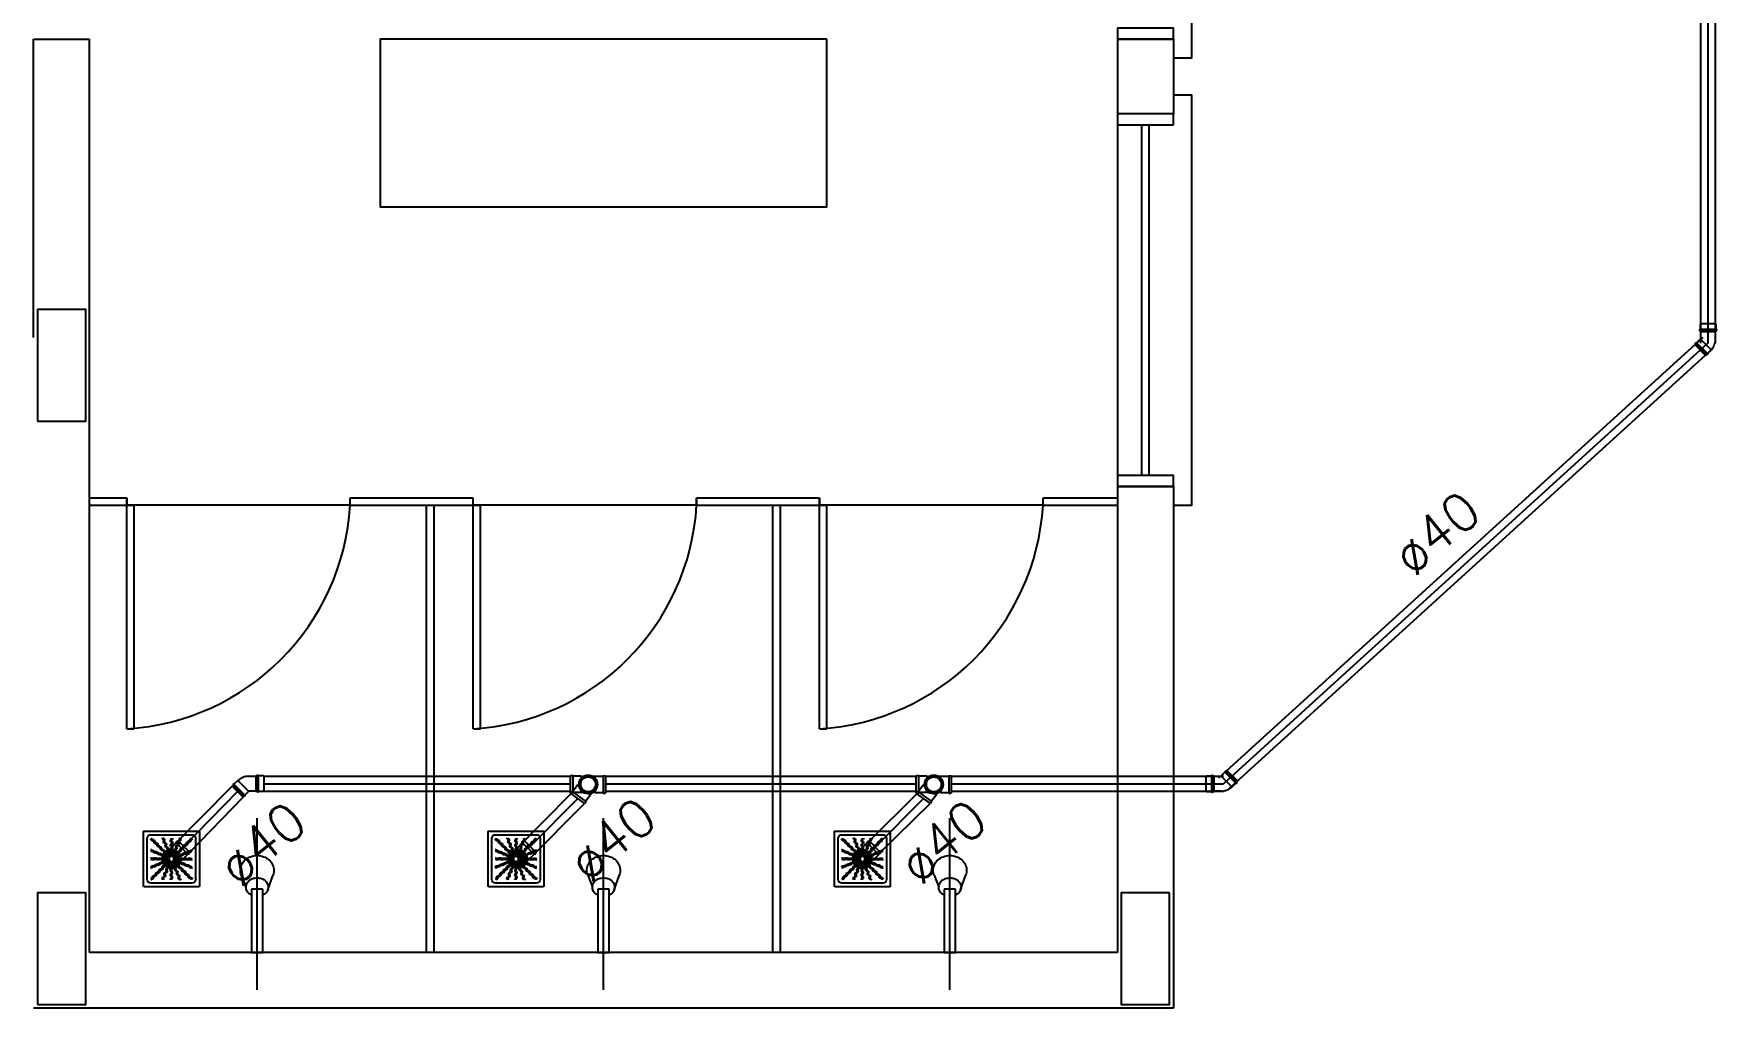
# Model space of a CAD drawing. Extents: x 411.9 to 506.5, y 66.1 to 116.3.
# Drawn here: x 435.82 to 440.338, y 105.905 to 108.52 of the extents above; entities that cross this region are included whole.
import ezdxf

# ---------------------------------------------------------------- set-up
doc = ezdxf.new("R2010")
doc.units = 0
doc.header["$LTSCALE"] = 0.005
for name, color, linetype in [('01', 1, 'CONTINUOUS'), ('2', 2, 'CONTINUOUS'), ('A-COTAS', 1, 'CONTINUOUS'), ('A-TEXTO', 3, 'CONTINUOUS'), ('AR-HAT-SERVIÇO', 253, 'CONTINUOUS'), ('EIXOS', 1, 'CONTINUOUS'), ('ESGOTO', 3, 'CONTINUOUS'), ('Estr-Met-PILARES', 3, 'CONTINUOUS'), ('SANIT', 3, 'CONTINUOUS'), ('TUB-ESGOTO', 7, 'CONTINUOUS')]:
    doc.layers.add(name, color=color, linetype=linetype)
doc.styles.get("Standard").update_dxf_attribs({"font": 'simplex.shx'})

# ---------------------------------------------------------------- blocks, each defined once
blk = doc.blocks.new('A$C29B145EC')
at = {"layer": '01', "color": 251, "ltscale": 10}
for p, q in [((0, 0.688), (0, 0.012)), ((0.688, 0.7), (0.012, 0.7)), ((0.607, 0.653), (0.093, 0.653)), ((0.7, 0.012), (0.7, 0.688)), ((0.047, 0.607), (0.047, 0.093)), ((0.653, 0.093), (0.653, 0.607)), ((0.3, 0.361), (0.299, 0.346)), ((0.3, 0.341), (0.305, 0.327)), ((0.308, 0.379), (0.302, 0.366)), ((0.307, 0.323), (0.317, 0.312)), ((0.323, 0.393), (0.312, 0.383)), ((0.321, 0.308), (0.334, 0.302)), ((0.341, 0.4), (0.327, 0.395)), ((0.339, 0.3), (0.354, 0.299)), ((0.361, 0.4), (0.346, 0.401)), ((0.359, 0.3), (0.373, 0.305)), ((0.379, 0.392), (0.366, 0.398)), ((0.377, 0.307), (0.388, 0.317)), ((0.393, 0.377), (0.383, 0.388)), ((0.392, 0.321), (0.398, 0.334)), ((0.4, 0.359), (0.395, 0.373)), ((0.4, 0.339), (0.401, 0.354)), ((0.012, 0), (0.688, 0)), ((0.093, 0.047), (0.607, 0.047))]:
    blk.add_line(p, q, dxfattribs=at)
blk.add_circle((0.35, 0.35), 0.0321, dxfattribs=at)
for centre, radius, start, end in [((0.012, 0.688), 0.0117, 90, 180), ((0.093, 0.607), 0.0467, 90, 180), ((0.607, 0.607), 0.0467, 0, 90), ((0.688, 0.688), 0.0117, 0, 90), ((0.1, 0.6), 0.0117, 178.1581, 180), ((0.084, 0.576), 0.0245, 45, 79.4403), ((0.078, 0.448), 0.0245, 30.6878, 63.4223), ((0.072, 0.435), 0.0245, 30.6878, 47.2021), ((0.114, 0.46), 0.0245, 210.6878, 247.5), ((0.102, 0.635), 0.0245, 259.2868, 261.8122), ((0.095, 0.586), 0.0245, 45, 81.8122), ((0.12, 0.474), 0.0245, 210.6878, 247.5), ((0.084, 0.576), 0.0245, 8.1878, 45), ((0.114, 0.46), 0.0245, 247.5, 284.3122), ((0.133, 0.583), 0.0245, 188.1878, 225), ((0.12, 0.474), 0.0245, 247.5, 284.3122), ((0.095, 0.586), 0.0245, 8.1878, 45), ((0.133, 0.583), 0.0245, 225, 261.8122), ((0.143, 0.594), 0.0245, 188.1878, 225), ((0.126, 0.413), 0.0245, 67.5, 104.3122), ((0.143, 0.594), 0.0245, 225, 261.8122), ((0.132, 0.426), 0.0245, 67.5, 104.3122), ((0.126, 0.535), 0.0245, 45, 81.8122), ((0.126, 0.413), 0.0245, 30.6878, 67.5), ((0.136, 0.545), 0.0245, 45, 81.8122), ((0.132, 0.426), 0.0245, 30.6878, 67.5), ((0.126, 0.535), 0.0245, 8.1878, 45), ((0.168, 0.438), 0.0245, 210.6878, 247.5), ((0.174, 0.542), 0.0245, 188.1878, 225), ((0.136, 0.545), 0.0245, 8.1878, 45), ((0.174, 0.451), 0.0245, 210.6878, 247.5), ((0.174, 0.542), 0.0245, 225, 261.8122), ((0.185, 0.552), 0.0245, 188.1878, 225), ((0.174, 0.451), 0.0245, 247.5, 284.3122), ((0.185, 0.552), 0.0245, 225, 261.8122), ((0.167, 0.493), 0.0245, 45, 81.8122), ((0.186, 0.404), 0.0245, 67.5, 104.3122), ((0.178, 0.504), 0.0245, 45, 81.8122), ((0.167, 0.493), 0.0245, 8.1878, 45), ((0.216, 0.501), 0.0245, 188.1878, 225), ((0.178, 0.504), 0.0245, 8.1878, 45), ((0.186, 0.404), 0.0245, 30.6878, 67.5), ((0.216, 0.501), 0.0245, 225, 261.8122), ((0.226, 0.511), 0.0245, 188.1878, 225), ((0.226, 0.511), 0.0245, 225, 261.8122), ((0.209, 0.452), 0.0245, 45, 81.8122), ((0.219, 0.463), 0.0245, 45, 81.8122), ((0.209, 0.452), 0.0245, 8.1878, 45), ((0.257, 0.459), 0.0245, 188.1878, 225), ((0.261, 0.595), 0.0245, 165.6878, 202.5), ((0.219, 0.463), 0.0245, 8.1878, 45), ((0.213, 0.607), 0.0245, 345.6878, 11.3885), ((0.261, 0.595), 0.0245, 202.5, 239.3122), ((0.257, 0.459), 0.0245, 225, 261.8122), ((0.267, 0.47), 0.0245, 188.1878, 225), ((0.236, 0.553), 0.0245, 22.5, 59.3122), ((0.275, 0.6), 0.0245, 165.6878, 202.5), ((0.267, 0.47), 0.0245, 225, 261.8122), ((0.227, 0.612), 0.0245, 345.6878, 358.0205), ((0.275, 0.6), 0.0245, 202.5, 239.3122), ((0.25, 0.411), 0.0245, 45, 81.8122), ((0.236, 0.553), 0.0245, 345.6878, 22.5), ((0.283, 0.541), 0.0245, 165.6878, 202.5), ((0.283, 0.541), 0.0245, 202.5, 239.3122), ((0.25, 0.558), 0.0245, 22.5, 59.3122), ((0.26, 0.421), 0.0245, 45, 81.8122), ((0.25, 0.411), 0.0245, 8.1878, 45), ((0.258, 0.499), 0.0245, 22.5, 59.3122), ((0.25, 0.558), 0.0245, 345.6878, 22.5), ((0.297, 0.546), 0.0245, 165.6878, 202.5), ((0.297, 0.546), 0.0245, 202.5, 239.3122), ((0.26, 0.421), 0.0245, 8.1878, 45), ((0.258, 0.499), 0.0245, 345.6878, 22.5), ((0.306, 0.487), 0.0245, 165.6878, 202.5), ((0.306, 0.487), 0.0245, 202.5, 239.3122), ((0.272, 0.504), 0.0245, 22.5, 59.3122), ((0.309, 0.429), 0.0245, 188.1878, 225), ((0.281, 0.445), 0.0245, 22.5, 59.3122), ((0.272, 0.504), 0.0245, 345.6878, 22.5), ((0.32, 0.492), 0.0245, 165.6878, 202.5), ((0.32, 0.492), 0.0245, 202.5, 239.3122), ((0.281, 0.445), 0.0245, 345.6878, 22.5), ((0.328, 0.433), 0.0245, 165.6878, 202.5), ((0.328, 0.433), 0.0245, 202.5, 239.3122), ((0.295, 0.45), 0.0245, 22.5, 59.3122), ((0.295, 0.45), 0.0245, 345.6878, 22.5), ((0.342, 0.438), 0.0245, 165.6878, 202.5), ((0.342, 0.438), 0.0245, 202.5, 239.3122), ((0.361, 0.61), 0.0245, 177.0718, 216.8122), ((0.361, 0.552), 0.0245, 143.1878, 180), ((0.361, 0.552), 0.0245, 180, 216.8122), ((0.362, 0.493), 0.0245, 143.1878, 180), ((0.362, 0.493), 0.0245, 180, 216.8122), ((0.362, 0.435), 0.0245, 143.1878, 180), ((0.362, 0.435), 0.0245, 180, 216.8122), ((0.322, 0.581), 0.0245, 0, 36.8122), ((0.322, 0.581), 0.0245, 323.1878, 0), ((0.322, 0.522), 0.0245, 0, 36.8122), ((0.322, 0.522), 0.0245, 323.1878, 0), ((0.322, 0.464), 0.0245, 0, 36.8122), ((0.322, 0.464), 0.0245, 323.1878, 0), ((0.376, 0.61), 0.0245, 177.0718, 216.8122), ((0.376, 0.552), 0.0245, 143.1878, 180), ((0.376, 0.552), 0.0245, 180, 216.8122), ((0.376, 0.493), 0.0245, 143.1878, 180), ((0.376, 0.493), 0.0245, 180, 216.8122), ((0.376, 0.435), 0.0245, 143.1878, 180), ((0.376, 0.435), 0.0245, 180, 216.8122), ((0.337, 0.581), 0.0245, 0, 36.8122), ((0.337, 0.581), 0.0245, 323.1878, 0), ((0.337, 0.522), 0.0245, 0, 36.8122), ((0.337, 0.522), 0.0245, 323.1878, 0), ((0.337, 0.464), 0.0245, 0, 36.8122), ((0.337, 0.464), 0.0245, 323.1878, 0), ((0.393, 0.424), 0.0245, 157.5, 194.3122), ((0.393, 0.424), 0.0245, 120.6878, 157.5), ((0.368, 0.466), 0.0245, 300.6878, 337.5), ((0.407, 0.418), 0.0245, 157.5, 194.3122), ((0.407, 0.418), 0.0245, 120.6878, 157.5), ((0.415, 0.478), 0.0245, 157.5, 194.3122), ((0.368, 0.466), 0.0245, 337.5, 14.3122), ((0.415, 0.478), 0.0245, 120.6878, 157.5), ((0.382, 0.46), 0.0245, 300.6878, 337.5), ((0.418, 0.402), 0.0245, 98.1878, 135), ((0.39, 0.52), 0.0245, 300.6878, 337.5), ((0.382, 0.46), 0.0245, 337.5, 14.3122), ((0.429, 0.472), 0.0245, 157.5, 194.3122), ((0.429, 0.472), 0.0245, 120.6878, 157.5), ((0.438, 0.532), 0.0245, 157.5, 194.3122), ((0.39, 0.52), 0.0245, 337.5, 14.3122), ((0.411, 0.45), 0.0245, 278.1878, 315), ((0.438, 0.532), 0.0245, 120.6878, 157.5), ((0.404, 0.514), 0.0245, 300.6878, 337.5), ((0.413, 0.574), 0.0245, 300.6878, 337.5), ((0.421, 0.44), 0.0245, 278.1878, 315), ((0.451, 0.526), 0.0245, 157.5, 194.3122), ((0.404, 0.514), 0.0245, 337.5, 14.3122), ((0.411, 0.45), 0.0245, 315, 351.8122), ((0.451, 0.526), 0.0245, 120.6878, 157.5), ((0.46, 0.586), 0.0245, 157.5, 194.3122), ((0.413, 0.574), 0.0245, 337.5, 14.3122), ((0.459, 0.443), 0.0245, 135, 171.8122), ((0.46, 0.586), 0.0245, 120.6878, 157.5), ((0.426, 0.568), 0.0245, 300.6878, 337.5), ((0.421, 0.44), 0.0245, 315, 351.8122), ((0.459, 0.443), 0.0245, 98.1878, 135), ((0.47, 0.433), 0.0245, 135, 171.8122), ((0.435, 0.628), 0.0245, 300.6878, 317.2021), ((0.474, 0.58), 0.0245, 157.5, 194.3122), ((0.426, 0.568), 0.0245, 337.5, 14.3122), ((0.474, 0.58), 0.0245, 120.6878, 157.5), ((0.47, 0.433), 0.0245, 98.1878, 135), ((0.452, 0.491), 0.0245, 278.1878, 315), ((0.448, 0.622), 0.0245, 300.6878, 333.4223), ((0.463, 0.481), 0.0245, 278.1878, 315), ((0.452, 0.491), 0.0245, 315, 351.8122), ((0.501, 0.484), 0.0245, 135, 171.8122), ((0.463, 0.481), 0.0245, 315, 351.8122), ((0.501, 0.484), 0.0245, 98.1878, 135), ((0.511, 0.474), 0.0245, 135, 171.8122), ((0.511, 0.474), 0.0245, 98.1878, 135), ((0.493, 0.533), 0.0245, 278.1878, 315), ((0.504, 0.522), 0.0245, 278.1878, 315), ((0.499, 0.442), 0.0245, 292.5, 329.3122), ((0.493, 0.533), 0.0245, 315, 351.8122), ((0.542, 0.526), 0.0245, 135, 171.8122), ((0.541, 0.417), 0.0245, 112.5, 149.3122), ((0.504, 0.522), 0.0245, 315, 351.8122), ((0.542, 0.526), 0.0245, 98.1878, 135), ((0.546, 0.403), 0.0245, 112.5, 149.3122), ((0.552, 0.515), 0.0245, 135, 171.8122), ((0.541, 0.417), 0.0245, 75.6878, 112.5), ((0.552, 0.515), 0.0245, 98.1878, 135), ((0.546, 0.403), 0.0245, 75.6878, 112.5), ((0.535, 0.574), 0.0245, 278.1878, 315), ((0.553, 0.464), 0.0245, 255.6878, 292.5), ((0.545, 0.564), 0.0245, 278.1878, 315), ((0.535, 0.574), 0.0245, 315, 351.8122), ((0.558, 0.45), 0.0245, 255.6878, 292.5), ((0.583, 0.567), 0.0245, 135, 171.8122), ((0.553, 0.464), 0.0245, 292.5, 329.3122), ((0.545, 0.564), 0.0245, 315, 351.8122), ((0.583, 0.567), 0.0245, 98.1878, 135), ((0.558, 0.45), 0.0245, 292.5, 329.3122), ((0.594, 0.557), 0.0245, 135, 171.8122), ((0.595, 0.439), 0.0245, 112.5, 149.3122), ((0.594, 0.557), 0.0245, 98.1878, 135), ((0.576, 0.616), 0.0245, 278.1878, 315), ((0.6, 0.425), 0.0245, 112.5, 149.3122), ((0.595, 0.439), 0.0245, 75.6878, 112.5), ((0.586, 0.605), 0.0245, 278.1878, 315), ((0.6, 0.425), 0.0245, 75.6878, 112.5), ((0.576, 0.616), 0.0245, 315, 349.4403), ((0.607, 0.487), 0.0245, 255.6878, 281.3885), ((0.586, 0.605), 0.0245, 315, 351.8122), ((0.612, 0.473), 0.0245, 255.6878, 268.0205), ((0.09, 0.376), 0.0245, 267.0718, 270), ((0.09, 0.361), 0.0245, 267.0718, 270), ((0.088, 0.227), 0.0245, 75.6878, 88.0205), ((0.093, 0.213), 0.0245, 75.6878, 101.3885), ((0.09, 0.376), 0.0245, 270, 306.8122), ((0.09, 0.361), 0.0245, 270, 306.8122), ((0.1, 0.275), 0.0245, 255.6878, 292.5), ((0.105, 0.261), 0.0245, 255.6878, 292.5), ((0.119, 0.337), 0.0245, 90, 126.8122), ((0.119, 0.322), 0.0245, 90, 126.8122), ((0.1, 0.275), 0.0245, 292.5, 329.3122), ((0.105, 0.261), 0.0245, 292.5, 329.3122), ((0.119, 0.337), 0.0245, 53.1878, 90), ((0.119, 0.322), 0.0245, 53.1878, 90), ((0.142, 0.25), 0.0245, 112.5, 149.3122), ((0.147, 0.236), 0.0245, 112.5, 149.3122), ((0.142, 0.25), 0.0245, 75.6878, 112.5), ((0.148, 0.376), 0.0245, 233.1878, 270), ((0.148, 0.361), 0.0245, 233.1878, 270), ((0.147, 0.236), 0.0245, 75.6878, 112.5), ((0.148, 0.376), 0.0245, 270, 306.8122), ((0.148, 0.361), 0.0245, 270, 306.8122), ((0.154, 0.297), 0.0245, 255.6878, 292.5), ((0.159, 0.283), 0.0245, 255.6878, 292.5), ((0.168, 0.438), 0.0245, 247.5, 284.3122), ((0.178, 0.337), 0.0245, 90, 126.8122), ((0.178, 0.322), 0.0245, 90, 126.8122), ((0.154, 0.297), 0.0245, 292.5, 329.3122), ((0.159, 0.283), 0.0245, 292.5, 329.3122), ((0.18, 0.39), 0.0245, 67.5, 104.3122), ((0.196, 0.272), 0.0245, 112.5, 149.3122), ((0.178, 0.337), 0.0245, 53.1878, 90), ((0.178, 0.322), 0.0245, 53.1878, 90), ((0.201, 0.258), 0.0245, 112.5, 149.3122), ((0.196, 0.272), 0.0245, 75.6878, 112.5), ((0.18, 0.39), 0.0245, 30.6878, 67.5), ((0.207, 0.376), 0.0245, 233.1878, 270), ((0.207, 0.362), 0.0245, 233.1878, 270), ((0.201, 0.258), 0.0245, 75.6878, 112.5), ((0.222, 0.415), 0.0245, 210.6878, 247.5), ((0.208, 0.32), 0.0245, 255.6878, 292.5), ((0.189, 0.226), 0.0245, 315, 351.8122), ((0.228, 0.429), 0.0245, 210.6878, 247.5), ((0.207, 0.376), 0.0245, 270, 306.8122), ((0.207, 0.362), 0.0245, 270, 306.8122), ((0.213, 0.306), 0.0245, 255.6878, 292.5), ((0.222, 0.415), 0.0245, 247.5, 284.3122), ((0.237, 0.219), 0.0245, 135, 171.8122), ((0.208, 0.32), 0.0245, 292.5, 329.3122), ((0.199, 0.216), 0.0245, 315, 351.8122), ((0.228, 0.429), 0.0245, 247.5, 284.3122), ((0.237, 0.219), 0.0245, 98.1878, 135), ((0.236, 0.337), 0.0245, 90, 126.8122), ((0.236, 0.322), 0.0245, 90, 126.8122), ((0.213, 0.306), 0.0245, 292.5, 329.3122), ((0.248, 0.209), 0.0245, 135, 171.8122), ((0.234, 0.368), 0.0245, 67.5, 104.3122), ((0.25, 0.295), 0.0245, 112.5, 149.3122), ((0.248, 0.209), 0.0245, 98.1878, 135), ((0.24, 0.382), 0.0245, 67.5, 104.3122), ((0.255, 0.281), 0.0245, 112.5, 149.3122), ((0.23, 0.267), 0.0245, 278.1878, 315), ((0.236, 0.337), 0.0245, 53.1878, 90), ((0.236, 0.322), 0.0245, 53.1878, 90), ((0.25, 0.295), 0.0245, 75.6878, 112.5), ((0.234, 0.368), 0.0245, 30.6878, 67.5), ((0.241, 0.257), 0.0245, 278.1878, 315), ((0.255, 0.281), 0.0245, 75.6878, 112.5), ((0.23, 0.267), 0.0245, 315, 351.8122), ((0.24, 0.382), 0.0245, 30.6878, 67.5), ((0.265, 0.376), 0.0245, 233.1878, 270), ((0.265, 0.362), 0.0245, 233.1878, 270), ((0.279, 0.26), 0.0245, 135, 171.8122), ((0.276, 0.393), 0.0245, 210.6878, 247.5), ((0.262, 0.342), 0.0245, 255.6878, 292.5), ((0.241, 0.257), 0.0245, 315, 351.8122), ((0.282, 0.407), 0.0245, 210.6878, 247.5), ((0.267, 0.328), 0.0245, 255.6878, 292.5), ((0.279, 0.26), 0.0245, 98.1878, 135), ((0.265, 0.376), 0.0245, 270, 306.8122), ((0.265, 0.362), 0.0245, 270, 306.8122), ((0.289, 0.25), 0.0245, 135, 171.8122), ((0.276, 0.393), 0.0245, 247.5, 284.3122), ((0.262, 0.342), 0.0245, 292.5, 329.3122), ((0.289, 0.25), 0.0245, 98.1878, 135), ((0.282, 0.407), 0.0245, 247.5, 284.3122), ((0.298, 0.418), 0.0245, 188.1878, 225), ((0.271, 0.309), 0.0245, 278.1878, 315), ((0.267, 0.328), 0.0245, 292.5, 329.3122), ((0.295, 0.337), 0.0245, 90, 126.8122), ((0.295, 0.322), 0.0245, 90, 126.8122), ((0.298, 0.418), 0.0245, 225, 261.8122), ((0.288, 0.346), 0.0245, 67.5, 104.3122), ((0.304, 0.317), 0.0245, 112.5, 149.3122), ((0.271, 0.228), 0.0245, 300.6878, 337.5), ((0.282, 0.298), 0.0245, 278.1878, 315), ((0.294, 0.359), 0.0245, 67.5, 104.3122), ((0.309, 0.303), 0.0245, 112.5, 149.3122), ((0.271, 0.309), 0.0245, 315, 351.8122), ((0.309, 0.429), 0.0245, 225, 261.8122), ((0.304, 0.317), 0.0245, 98.9707, 112.5), ((0.318, 0.24), 0.0245, 157.5, 194.3122), ((0.271, 0.228), 0.0245, 337.5, 14.3122), ((0.291, 0.37), 0.0245, 45, 81.8122), ((0.295, 0.337), 0.0245, 76.4707, 90), ((0.295, 0.322), 0.0245, 79.116, 90), ((0.32, 0.302), 0.0245, 135, 171.8122), ((0.318, 0.24), 0.0245, 120.6878, 157.5), ((0.285, 0.222), 0.0245, 300.6878, 337.5), ((0.288, 0.346), 0.0245, 56.616, 67.5), ((0.282, 0.298), 0.0245, 315, 351.8122), ((0.309, 0.303), 0.0245, 101.616, 112.5), ((0.294, 0.359), 0.0245, 53.9707, 67.5), ((0.32, 0.302), 0.0245, 121.4707, 135), ((0.302, 0.38), 0.0245, 45, 81.8122), ((0.33, 0.291), 0.0245, 135, 171.8122), ((0.293, 0.282), 0.0245, 300.6878, 337.5), ((0.285, 0.222), 0.0245, 337.5, 14.3122), ((0.332, 0.234), 0.0245, 157.5, 194.3122), ((0.291, 0.37), 0.0245, 34.116, 45), ((0.332, 0.234), 0.0245, 120.6878, 157.5), ((0.33, 0.291), 0.0245, 124.116, 135), ((0.303, 0.391), 0.0245, 22.5, 59.3122), ((0.341, 0.294), 0.0245, 157.5, 194.3122), ((0.293, 0.282), 0.0245, 337.5, 14.3122), ((0.341, 0.294), 0.0245, 143.9707, 157.5), ((0.302, 0.38), 0.0245, 31.4707, 45), ((0.307, 0.276), 0.0245, 300.6878, 337.5), ((0.303, 0.391), 0.0245, 11.616, 22.5), ((0.307, 0.276), 0.0245, 337.5, 14.3122), ((0.317, 0.396), 0.0245, 22.5, 59.3122), ((0.354, 0.288), 0.0245, 157.5, 194.3122), ((0.354, 0.288), 0.0245, 146.616, 157.5), ((0.363, 0.295), 0.0245, 166.4707, 180), ((0.363, 0.295), 0.0245, 180, 216.8122), ((0.363, 0.236), 0.0245, 143.1878, 180), ((0.363, 0.236), 0.0245, 180, 216.8122), ((0.317, 0.396), 0.0245, 8.9707, 22.5), ((0.322, 0.405), 0.0245, 0, 36.8122), ((0.324, 0.265), 0.0245, 0, 36.8122), ((0.324, 0.265), 0.0245, 323.1878, 0), ((0.324, 0.207), 0.0245, 0, 36.8122), ((0.322, 0.405), 0.0245, 349.116, 0), ((0.378, 0.295), 0.0245, 169.116, 180), ((0.378, 0.295), 0.0245, 180, 216.8122), ((0.378, 0.236), 0.0245, 143.1878, 180), ((0.378, 0.236), 0.0245, 180, 216.8122), ((0.337, 0.405), 0.0245, 0, 36.8122), ((0.338, 0.265), 0.0245, 0, 36.8122), ((0.338, 0.265), 0.0245, 323.1878, 0), ((0.338, 0.207), 0.0245, 0, 36.8122), ((0.383, 0.304), 0.0245, 188.9707, 202.5), ((0.383, 0.304), 0.0245, 202.5, 239.3122), ((0.337, 0.405), 0.0245, 346.4707, 0), ((0.346, 0.412), 0.0245, 326.616, 337.5), ((0.346, 0.412), 0.0245, 337.5, 14.3122), ((0.358, 0.262), 0.0245, 22.5, 59.3122), ((0.397, 0.309), 0.0245, 191.616, 202.5), ((0.397, 0.309), 0.0245, 202.5, 239.3122), ((0.398, 0.32), 0.0245, 211.4707, 225), ((0.359, 0.406), 0.0245, 323.9707, 337.5), ((0.398, 0.32), 0.0245, 225, 261.8122), ((0.358, 0.262), 0.0245, 345.6878, 22.5), ((0.405, 0.25), 0.0245, 165.6878, 202.5), ((0.359, 0.406), 0.0245, 337.5, 14.3122), ((0.37, 0.409), 0.0245, 304.116, 315), ((0.405, 0.25), 0.0245, 202.5, 239.3122), ((0.372, 0.267), 0.0245, 22.5, 59.3122), ((0.37, 0.409), 0.0245, 315, 351.8122), ((0.409, 0.33), 0.0245, 214.116, 225), ((0.409, 0.33), 0.0245, 225, 261.8122), ((0.406, 0.341), 0.0245, 233.9707, 247.5), ((0.38, 0.398), 0.0245, 301.4707, 315), ((0.38, 0.208), 0.0245, 22.5, 59.3122), ((0.418, 0.402), 0.0245, 135, 171.8122), ((0.372, 0.267), 0.0245, 345.6878, 22.5), ((0.391, 0.397), 0.0245, 281.616, 292.5), ((0.391, 0.271), 0.0245, 45, 81.8122), ((0.419, 0.255), 0.0245, 165.6878, 202.5), ((0.419, 0.255), 0.0245, 202.5, 239.3122), ((0.38, 0.398), 0.0245, 315, 351.8122), ((0.406, 0.341), 0.0245, 247.5, 284.3122), ((0.412, 0.354), 0.0245, 236.616, 247.5), ((0.391, 0.397), 0.0245, 292.5, 329.3122), ((0.396, 0.383), 0.0245, 278.9707, 292.5), ((0.405, 0.363), 0.0245, 256.4707, 270), ((0.405, 0.378), 0.0245, 259.116, 270), ((0.412, 0.354), 0.0245, 247.5, 284.3122), ((0.38, 0.208), 0.0245, 345.6878, 22.5), ((0.429, 0.391), 0.0245, 135, 171.8122), ((0.405, 0.378), 0.0245, 270, 306.8122), ((0.405, 0.363), 0.0245, 270, 306.8122), ((0.402, 0.282), 0.0245, 45, 81.8122), ((0.396, 0.383), 0.0245, 292.5, 329.3122), ((0.394, 0.213), 0.0245, 22.5, 59.3122), ((0.391, 0.271), 0.0245, 8.1878, 45), ((0.429, 0.391), 0.0245, 98.1878, 135), ((0.433, 0.372), 0.0245, 112.5, 149.3122), ((0.418, 0.293), 0.0245, 67.5, 104.3122), ((0.44, 0.279), 0.0245, 188.1878, 225), ((0.438, 0.358), 0.0245, 112.5, 149.3122), ((0.394, 0.213), 0.0245, 345.6878, 22.5), ((0.424, 0.307), 0.0245, 67.5, 104.3122), ((0.402, 0.282), 0.0245, 8.1878, 45), ((0.435, 0.338), 0.0245, 90, 126.8122), ((0.435, 0.324), 0.0245, 90, 126.8122), ((0.44, 0.279), 0.0245, 225, 261.8122), ((0.433, 0.372), 0.0245, 75.6878, 112.5), ((0.45, 0.289), 0.0245, 188.1878, 225), ((0.418, 0.293), 0.0245, 30.6878, 67.5), ((0.438, 0.358), 0.0245, 75.6878, 112.5), ((0.424, 0.307), 0.0245, 30.6878, 67.5), ((0.45, 0.289), 0.0245, 225, 261.8122), ((0.435, 0.338), 0.0245, 53.1878, 90), ((0.435, 0.324), 0.0245, 53.1878, 90), ((0.433, 0.23), 0.0245, 45, 81.8122), ((0.445, 0.419), 0.0245, 255.6878, 292.5), ((0.46, 0.318), 0.0245, 210.6878, 247.5), ((0.45, 0.405), 0.0245, 255.6878, 292.5), ((0.466, 0.332), 0.0245, 210.6878, 247.5), ((0.443, 0.241), 0.0245, 45, 81.8122), ((0.464, 0.378), 0.0245, 233.1878, 270), ((0.464, 0.363), 0.0245, 233.1878, 270), ((0.433, 0.23), 0.0245, 8.1878, 45), ((0.46, 0.318), 0.0245, 247.5, 284.3122), ((0.445, 0.419), 0.0245, 292.5, 329.3122), ((0.466, 0.332), 0.0245, 247.5, 284.3122), ((0.481, 0.237), 0.0245, 188.1878, 225), ((0.45, 0.405), 0.0245, 292.5, 329.3122), ((0.443, 0.241), 0.0245, 8.1878, 45), ((0.464, 0.378), 0.0245, 270, 306.8122), ((0.464, 0.363), 0.0245, 270, 306.8122), ((0.481, 0.237), 0.0245, 225, 261.8122), ((0.487, 0.394), 0.0245, 112.5, 149.3122), ((0.472, 0.271), 0.0245, 67.5, 104.3122), ((0.491, 0.248), 0.0245, 188.1878, 225), ((0.492, 0.38), 0.0245, 112.5, 149.3122), ((0.478, 0.285), 0.0245, 67.5, 104.3122), ((0.491, 0.248), 0.0245, 225, 261.8122), ((0.487, 0.394), 0.0245, 75.6878, 112.5), ((0.474, 0.189), 0.0245, 45, 81.8122), ((0.493, 0.338), 0.0245, 90, 126.8122), ((0.493, 0.324), 0.0245, 90, 126.8122), ((0.472, 0.271), 0.0245, 30.6878, 67.5), ((0.492, 0.38), 0.0245, 75.6878, 112.5), ((0.478, 0.285), 0.0245, 30.6878, 67.5), ((0.484, 0.199), 0.0245, 45, 81.8122), ((0.499, 0.442), 0.0245, 255.6878, 292.5), ((0.493, 0.338), 0.0245, 53.1878, 90), ((0.493, 0.324), 0.0245, 53.1878, 90), ((0.514, 0.296), 0.0245, 210.6878, 247.5), ((0.504, 0.428), 0.0245, 255.6878, 292.5), ((0.52, 0.31), 0.0245, 210.6878, 247.5), ((0.484, 0.199), 0.0245, 8.1878, 45), ((0.514, 0.296), 0.0245, 247.5, 284.3122), ((0.522, 0.378), 0.0245, 233.1878, 270), ((0.522, 0.363), 0.0245, 233.1878, 270), ((0.52, 0.31), 0.0245, 247.5, 284.3122), ((0.504, 0.428), 0.0245, 292.5, 329.3122), ((0.526, 0.249), 0.0245, 67.5, 104.3122), ((0.522, 0.378), 0.0245, 270, 306.8122), ((0.522, 0.363), 0.0245, 270, 306.8122), ((0.532, 0.262), 0.0245, 67.5, 104.3122), ((0.526, 0.249), 0.0245, 30.6878, 67.5), ((0.552, 0.339), 0.0245, 90, 126.8122), ((0.552, 0.324), 0.0245, 90, 126.8122), ((0.532, 0.262), 0.0245, 30.6878, 67.5), ((0.568, 0.274), 0.0245, 210.6878, 247.5), ((0.552, 0.339), 0.0245, 53.1878, 90), ((0.552, 0.324), 0.0245, 53.1878, 90), ((0.574, 0.287), 0.0245, 210.6878, 247.5), ((0.568, 0.274), 0.0245, 247.5, 284.3122), ((0.574, 0.287), 0.0245, 247.5, 284.3122), ((0.581, 0.378), 0.0245, 233.1878, 270), ((0.581, 0.363), 0.0245, 233.1878, 270), ((0.58, 0.226), 0.0245, 67.5, 104.3122), ((0.586, 0.24), 0.0245, 67.5, 104.3122), ((0.581, 0.378), 0.0245, 270, 306.8122), ((0.581, 0.363), 0.0245, 270, 306.8122), ((0.58, 0.226), 0.0245, 30.6878, 67.5), ((0.61, 0.339), 0.0245, 90, 126.8122), ((0.61, 0.324), 0.0245, 90, 126.8122), ((0.586, 0.24), 0.0245, 30.6878, 67.5), ((0.622, 0.252), 0.0245, 210.6878, 243.4223), ((0.628, 0.265), 0.0245, 210.6878, 227.2021), ((0.61, 0.339), 0.0245, 87.0718, 90), ((0.61, 0.324), 0.0245, 87.0718, 90), ((0.012, 0.012), 0.0117, 180, 270), ((0.093, 0.093), 0.0467, 180, 270), ((0.114, 0.095), 0.0245, 135, 171.8122), ((0.065, 0.102), 0.0245, 349.2868, 351.8122), ((0.114, 0.095), 0.0245, 98.1878, 135), ((0.124, 0.084), 0.0245, 135, 169.4403), ((0.124, 0.084), 0.0245, 98.1878, 135), ((0.106, 0.143), 0.0245, 278.1878, 315), ((0.117, 0.133), 0.0245, 278.1878, 315), ((0.106, 0.143), 0.0245, 315, 351.8122), ((0.155, 0.136), 0.0245, 135, 171.8122), ((0.117, 0.133), 0.0245, 315, 351.8122), ((0.155, 0.136), 0.0245, 98.1878, 135), ((0.165, 0.126), 0.0245, 135, 171.8122), ((0.165, 0.126), 0.0245, 98.1878, 135), ((0.148, 0.185), 0.0245, 278.1878, 315), ((0.158, 0.174), 0.0245, 278.1878, 315), ((0.148, 0.185), 0.0245, 315, 351.8122), ((0.196, 0.178), 0.0245, 135, 171.8122), ((0.158, 0.174), 0.0245, 315, 351.8122), ((0.196, 0.178), 0.0245, 98.1878, 135), ((0.207, 0.167), 0.0245, 135, 171.8122), ((0.207, 0.167), 0.0245, 98.1878, 135), ((0.189, 0.226), 0.0245, 278.1878, 315), ((0.199, 0.216), 0.0245, 278.1878, 315), ((0.252, 0.078), 0.0245, 120.6878, 153.4223), ((0.226, 0.12), 0.0245, 300.6878, 337.5), ((0.265, 0.072), 0.0245, 120.6878, 137.2021), ((0.274, 0.132), 0.0245, 157.5, 194.3122), ((0.226, 0.12), 0.0245, 337.5, 14.3122), ((0.274, 0.132), 0.0245, 120.6878, 157.5), ((0.24, 0.114), 0.0245, 300.6878, 337.5), ((0.249, 0.174), 0.0245, 300.6878, 337.5), ((0.287, 0.126), 0.0245, 157.5, 194.3122), ((0.24, 0.114), 0.0245, 337.5, 14.3122), ((0.287, 0.126), 0.0245, 120.6878, 157.5), ((0.249, 0.174), 0.0245, 337.5, 14.3122), ((0.296, 0.186), 0.0245, 157.5, 194.3122), ((0.296, 0.186), 0.0245, 120.6878, 157.5), ((0.262, 0.168), 0.0245, 300.6878, 337.5), ((0.31, 0.18), 0.0245, 157.5, 194.3122), ((0.262, 0.168), 0.0245, 337.5, 14.3122), ((0.31, 0.18), 0.0245, 120.6878, 157.5), ((0.363, 0.178), 0.0245, 143.1878, 180), ((0.363, 0.178), 0.0245, 180, 216.8122), ((0.363, 0.119), 0.0245, 143.1878, 180), ((0.363, 0.119), 0.0245, 180, 216.8122), ((0.324, 0.207), 0.0245, 323.1878, 0), ((0.324, 0.148), 0.0245, 0, 36.8122), ((0.324, 0.148), 0.0245, 323.1878, 0), ((0.324, 0.09), 0.0245, 0, 36.8122), ((0.324, 0.09), 0.0245, 357.0718, 0), ((0.378, 0.178), 0.0245, 143.1878, 180), ((0.378, 0.178), 0.0245, 180, 216.8122), ((0.378, 0.119), 0.0245, 143.1878, 180), ((0.378, 0.119), 0.0245, 180, 216.8122), ((0.338, 0.207), 0.0245, 323.1878, 0), ((0.339, 0.148), 0.0245, 0, 36.8122), ((0.339, 0.148), 0.0245, 323.1878, 0), ((0.339, 0.09), 0.0245, 0, 36.8122), ((0.339, 0.09), 0.0245, 357.0718, 0), ((0.428, 0.196), 0.0245, 165.6878, 202.5), ((0.428, 0.196), 0.0245, 202.5, 239.3122), ((0.403, 0.154), 0.0245, 22.5, 59.3122), ((0.442, 0.201), 0.0245, 165.6878, 202.5), ((0.442, 0.201), 0.0245, 202.5, 239.3122), ((0.403, 0.154), 0.0245, 345.6878, 22.5), ((0.45, 0.142), 0.0245, 165.6878, 202.5), ((0.45, 0.142), 0.0245, 202.5, 239.3122), ((0.417, 0.159), 0.0245, 22.5, 59.3122), ((0.425, 0.1), 0.0245, 22.5, 59.3122), ((0.417, 0.159), 0.0245, 345.6878, 22.5), ((0.464, 0.147), 0.0245, 165.6878, 202.5), ((0.464, 0.147), 0.0245, 202.5, 239.3122), ((0.425, 0.1), 0.0245, 345.6878, 22.5), ((0.473, 0.088), 0.0245, 165.6878, 178.0205), ((0.439, 0.105), 0.0245, 22.5, 59.3122), ((0.439, 0.105), 0.0245, 345.6878, 22.5), ((0.487, 0.093), 0.0245, 165.6878, 191.3885), ((0.474, 0.189), 0.0245, 8.1878, 45), ((0.522, 0.196), 0.0245, 188.1878, 225), ((0.522, 0.196), 0.0245, 225, 261.8122), ((0.533, 0.207), 0.0245, 188.1878, 225), ((0.533, 0.207), 0.0245, 225, 261.8122), ((0.515, 0.148), 0.0245, 45, 81.8122), ((0.526, 0.158), 0.0245, 45, 81.8122), ((0.515, 0.148), 0.0245, 8.1878, 45), ((0.564, 0.155), 0.0245, 188.1878, 225), ((0.526, 0.158), 0.0245, 8.1878, 45), ((0.564, 0.155), 0.0245, 225, 261.8122), ((0.574, 0.165), 0.0245, 188.1878, 225), ((0.574, 0.165), 0.0245, 225, 261.8122), ((0.557, 0.106), 0.0245, 45, 81.8122), ((0.567, 0.117), 0.0245, 45, 81.8122), ((0.557, 0.106), 0.0245, 8.1878, 45), ((0.605, 0.114), 0.0245, 188.1878, 225), ((0.567, 0.117), 0.0245, 8.1878, 45), ((0.605, 0.114), 0.0245, 225, 261.8122), ((0.616, 0.124), 0.0245, 188.1878, 225), ((0.616, 0.124), 0.0245, 225, 259.4403), ((0.598, 0.065), 0.0245, 79.2868, 81.8122), ((0.607, 0.093), 0.0467, 270, 0), ((0.688, 0.012), 0.0117, 270, 0)]:
    blk.add_arc(centre, radius, start, end, dxfattribs=at)
blk = doc.blocks.new('2756042S')
at = {"layer": 'ESGOTO'}
for p, q in [((18, 21), (13.6, 21)), ((18, 21), (19, 22)), ((18, 17.3), (18, 21)), ((19, 22), (40, 22)), ((19, 16.2), (19, 22)), ((40, 23), (40, -23)), ((40, 23), (47, 23)), ((47, 23), (47, -23)), ((18, -21), (13.6, -21)), ((18, -21), (18, -17.3)), ((18, -21), (19, -22)), ((19, -22), (19, -16.2)), ((19, -22), (40, -22)), ((40, -23), (47, -23))]:
    blk.add_line(p, q, dxfattribs=at)
for radius in [25, 22, 20]:
    blk.add_circle((0, 0), radius, dxfattribs=at)

msp = doc.modelspace()

# ---------------------------------------------------------------- linework, layer by layer
at = {"layer": '2', "color": 5}
msp.add_line((436.38263, 106.47161), (436.38263, 106.47161), dxfattribs=at)
at = {"layer": 'A-COTAS', "color": 253}
msp.add_lwpolyline([(435.83046, 107.47972), (435.89546, 107.47972), (435.96046, 107.47972), (435.96046, 107.62972), (435.96046, 107.77972), (435.89546, 107.77972), (435.83046, 107.77972), (435.83046, 107.62972), (435.83046, 107.47972)], close=True, dxfattribs=at)
at = {"layer": 'EIXOS'}
for p, q in [((440.31547, 111.0248), (440.31547, 107.68944)), ((440.31547, 107.68944), (439.01542, 106.50732)), ((436.2237, 106.3387), (436.36792, 106.48632)), ((436.43822, 106.50732), (437.26217, 106.50732)), ((437.35617, 106.50732), (438.19027, 106.50732)), ((438.28427, 106.50732), (439.01542, 106.50732)), ((437.1537, 106.3387), (437.28139, 106.46751)), ((438.07973, 106.33732), (438.20948, 106.46749))]:
    msp.add_line(p, q, dxfattribs=at)
at = {"layer": 'ESGOTO', "linetype": 'Continuous'}
for p, q in [((440.29508, 107.72694), (440.33668, 107.72694)), ((440.33668, 107.72334), (440.29508, 107.72334)), ((440.33588, 107.74115), (440.29588, 107.74115)), ((440.29588, 107.71974), (440.29588, 107.70014)), ((440.33588, 107.70014), (440.33588, 107.71974)), ((440.28527, 107.69066), (440.31469, 107.66124)), ((440.32417, 107.67186), (440.29588, 107.70014)), ((439.01869, 106.53807), (439.04811, 106.50865)), ((436.38773, 106.4767), (436.35831, 106.50612)), ((436.36892, 106.5156), (436.39721, 106.48732)), ((436.39721, 106.52732), (436.41681, 106.52732)), ((436.41681, 106.48732), (436.39721, 106.48732)), ((436.42041, 106.52812), (436.42041, 106.48652)), ((436.42401, 106.48652), (436.42401, 106.52812)), ((436.43822, 106.52732), (436.43822, 106.48732)), ((438.96819, 106.48746), (438.96819, 106.52746)), ((438.9824, 106.52826), (438.9824, 106.48666)), ((438.98601, 106.48666), (438.98601, 106.52826)), ((438.98961, 106.52746), (439.00921, 106.52746)), ((439.00921, 106.48746), (438.98961, 106.48746)), ((439.03749, 106.49917), (439.00921, 106.52746))]:
    msp.add_line(p, q, dxfattribs=at)
at = {"layer": 'Estr-Met-PILARES', "color": 251}
for p, q in [((435.82047, 107.70472), (435.82047, 108.50472)), ((435.82047, 108.50472), (435.97047, 108.50472)), ((435.97047, 106.05472), (435.97047, 108.50472)), ((438.88046, 108.50472), (438.73046, 108.50472)), ((438.73047, 108.50472), (438.73047, 108.30472)), ((438.88047, 108.50472), (438.88047, 108.30472)), ((438.88047, 108.30472), (438.73047, 108.30472)), ((438.73047, 108.27472), (438.73047, 107.33472)), ((438.79553, 107.33472), (438.79555, 108.27432)), ((438.81553, 107.33472), (438.81555, 108.27432)), ((438.88046, 107.30472), (438.73046, 107.30472)), ((438.73047, 107.30472), (438.73047, 106.05472)), ((438.88046, 107.30472), (438.88046, 105.90472)), ((435.97047, 107.27472), (436.07047, 107.27472)), ((435.97047, 107.25472), (436.09047, 107.25472)), ((436.07047, 107.27472), (436.07047, 107.25472)), ((436.07047, 107.25472), (436.07047, 107.27472)), ((436.07047, 107.25472), (436.09047, 107.25472)), ((436.07047, 106.65472), (436.07047, 107.25472)), ((436.67047, 107.25472), (436.07047, 107.25472)), ((436.09047, 106.65472), (436.09047, 107.25472)), ((436.67047, 107.27472), (437.00047, 107.27472)), ((436.67047, 107.25472), (436.67047, 107.27472)), ((436.67047, 107.25472), (437.00047, 107.25472)), ((436.87547, 106.05472), (436.87547, 107.25472)), ((436.89547, 106.05472), (436.89547, 107.25472)), ((437.00047, 107.25472), (437.00047, 107.27472)), ((437.00047, 107.25472), (437.02047, 107.25472)), ((437.00047, 106.65472), (437.00047, 107.25472)), ((437.60047, 107.25472), (437.00047, 107.25472)), ((437.02047, 106.65472), (437.02047, 107.25472)), ((437.60047, 107.27472), (437.93047, 107.27472)), ((437.60047, 107.27472), (437.60047, 107.25472)), ((437.60047, 107.25472), (437.60047, 107.27472)), ((437.60047, 107.25472), (437.82547, 107.25472)), ((437.80547, 106.05472), (437.80547, 107.25472)), ((437.82547, 107.25472), (437.95047, 107.25472)), ((437.82547, 106.05472), (437.82547, 107.25472)), ((437.93047, 107.27472), (437.93047, 107.25472)), ((437.93047, 107.25472), (437.93047, 107.27472)), ((437.93047, 107.25472), (437.95047, 107.25472)), ((437.93047, 106.65472), (437.93047, 107.25472)), ((438.53047, 107.25472), (437.93047, 107.25472)), ((437.95047, 106.65472), (437.95047, 107.25472)), ((438.53047, 107.27472), (438.73047, 107.27472)), ((438.53047, 107.25472), (438.53047, 107.27472)), ((438.53047, 107.25472), (438.73047, 107.25472)), ((436.07047, 106.65472), (436.09047, 106.65472)), ((437.00047, 106.65472), (437.02047, 106.65472)), ((437.93047, 106.65472), (437.95047, 106.65472)), ((436.42047, 105.95472), (436.42047, 106.41472)), ((437.35047, 105.95472), (437.35047, 106.41472)), ((438.28047, 105.95472), (438.28047, 106.41472)), ((436.37793, 106.2617), (436.39047, 106.22972)), ((436.44927, 106.22274), (436.46343, 106.26284)), ((437.30793, 106.2617), (437.32047, 106.22972)), ((437.37927, 106.22274), (437.39343, 106.26284)), ((438.23793, 106.2617), (438.25047, 106.22972)), ((438.30927, 106.22274), (438.32343, 106.26284)), ((436.43547, 106.22472), (436.40547, 106.22472)), ((436.40547, 106.22472), (436.40547, 106.05472)), ((436.43547, 106.05472), (436.43547, 106.22472)), ((437.36547, 106.22472), (437.33547, 106.22472)), ((437.33547, 106.22472), (437.33547, 106.05472)), ((437.36547, 106.05472), (437.36547, 106.22472)), ((438.29547, 106.22472), (438.26547, 106.22472)), ((438.26547, 106.22472), (438.26547, 106.05472)), ((438.29547, 106.05472), (438.29547, 106.22472)), ((438.73047, 106.05472), (435.97047, 106.05472)), ((436.40547, 106.05472), (436.43547, 106.05472)), ((437.33547, 106.05472), (437.36547, 106.05472)), ((438.26547, 106.05472), (438.29547, 106.05472)), ((438.88046, 105.90472), (435.82047, 105.90472))]:
    msp.add_line(p, q, dxfattribs=at)
for points in [[(438.88047, 108.45472), (438.93047, 108.45472), (438.93047, 109.55472), (438.88047, 109.55472)], [(438.88047, 107.25472), (438.93047, 107.25472), (438.93047, 108.35472), (438.88047, 108.35472)]]:
    msp.add_lwpolyline(points, dxfattribs=at)
for points in [[(438.88047, 108.50472), (438.88047, 108.53472), (438.73047, 108.53472), (438.73047, 108.50472)], [(437.95047, 108.50472), (436.75047, 108.50472), (436.75047, 108.05472), (437.95047, 108.05472)], [(438.88047, 108.27472), (438.88047, 108.30472), (438.73047, 108.30472), (438.73047, 108.27472)], [(438.88047, 107.30472), (438.88047, 107.33472), (438.73047, 107.33472), (438.73047, 107.30472)], [(435.83046, 105.91472), (435.89546, 105.91472), (435.96046, 105.91472), (435.96046, 106.06472), (435.96046, 106.21472), (435.89546, 106.21472), (435.83046, 106.21472), (435.83046, 106.06472), (435.83046, 105.91472)], [(438.87046, 106.21472), (438.80546, 106.21472), (438.74046, 106.21472), (438.74046, 106.06472), (438.74046, 105.91472), (438.80546, 105.91472), (438.87046, 105.91472), (438.87046, 106.06472), (438.87046, 106.21472)]]:
    msp.add_lwpolyline(points, close=True, dxfattribs=at)
for points in [[(436.37547, 106.27472, -0.1094518), (436.37881, 106.28979, -0.102376), (436.38865, 106.30301, -0.093737), (436.40301, 106.31161, -0.0884261), (436.42047, 106.31472, -0.0884261), (436.43792, 106.31161, -0.093737), (436.45229, 106.30301, -0.102376), (436.46213, 106.28979, -0.1094518), (436.46547, 106.27472, -0.0850684), (436.46343, 106.26284, -0.102376)], [(437.30547, 106.27472, -0.1094518), (437.30881, 106.28979, -0.102376), (437.31865, 106.30301, -0.093737), (437.33301, 106.31161, -0.0884261), (437.35047, 106.31472, -0.0884261), (437.36792, 106.31161, -0.093737), (437.38229, 106.30301, -0.102376), (437.39213, 106.28979, -0.1094518), (437.39547, 106.27472, -0.0850684), (437.39343, 106.26284, -0.102376)], [(438.23547, 106.27472, -0.1094518), (438.23881, 106.28979, -0.102376), (438.24865, 106.30301, -0.093737), (438.26301, 106.31161, -0.0884261), (438.28047, 106.31472, -0.0884261), (438.29792, 106.31161, -0.093737), (438.31229, 106.30301, -0.102376), (438.32213, 106.28979, -0.1094518), (438.32547, 106.27472, -0.0850684), (438.32343, 106.26284, -0.102376)], [(436.37793, 106.2617, -0.0936922), (436.37547, 106.27472, -0.1094518)], [(437.30793, 106.2617, -0.0936922), (437.30547, 106.27472, -0.1094518)], [(438.23793, 106.2617, -0.0936922), (438.23547, 106.27472, -0.1094518)], [(436.40547, 106.20804, -0.0612932), (436.39925, 106.21204, -0.1040653), (436.39266, 106.22039, -0.1158364), (436.39047, 106.22972, -0.1158364), (436.39266, 106.23905, -0.1040653), (436.39925, 106.2474, -0.0908401), (436.40875, 106.25276, -0.0832849), (436.42047, 106.25472, -0.0832849), (436.43218, 106.25276, -0.0908401), (436.44168, 106.2474, -0.1040653), (436.44828, 106.23905, -0.1158364), (436.45047, 106.22972, -0.1158364), (436.44828, 106.22039, -0.1040653), (436.44168, 106.21204, -0.0612932), (436.43547, 106.20804, -0.0832849)], [(437.33547, 106.20804, -0.0612932), (437.32925, 106.21204, -0.1040653), (437.32266, 106.22039, -0.1158364), (437.32047, 106.22972, -0.1158364), (437.32266, 106.23905, -0.1040653), (437.32925, 106.2474, -0.0908401), (437.33875, 106.25276, -0.0832849), (437.35047, 106.25472, -0.0832849), (437.36218, 106.25276, -0.0908401), (437.37168, 106.2474, -0.1040653), (437.37828, 106.23905, -0.1158364), (437.38047, 106.22972, -0.1158364), (437.37828, 106.22039, -0.1040653), (437.37168, 106.21204, -0.0612932), (437.36547, 106.20804, -0.0832849)], [(438.26547, 106.20804, -0.0612932), (438.25925, 106.21204, -0.1040653), (438.25266, 106.22039, -0.1158364), (438.25047, 106.22972, -0.1158364), (438.25266, 106.23905, -0.1040653), (438.25925, 106.2474, -0.0908401), (438.26875, 106.25276, -0.0832849), (438.28047, 106.25472, -0.0832849), (438.29218, 106.25276, -0.0908401), (438.30168, 106.2474, -0.1040653), (438.30828, 106.23905, -0.1158364), (438.31047, 106.22972, -0.1158364), (438.30828, 106.22039, -0.1040653), (438.30168, 106.21204, -0.0612932), (438.29547, 106.20804, -0.0832849)]]:
    msp.add_lwpolyline(points, format="xyb", dxfattribs=at)
for centre in [(436.03237, 107.29282), (436.96237, 107.29282), (437.89237, 107.29282)]:
    msp.add_arc(centre, 0.63924, 273.41688, 356.58312, dxfattribs=at)
at = {"layer": 'SANIT'}
for p, q in [((440.29508, 107.72694), (440.29348, 107.72655)), ((440.29348, 107.72655), (440.29348, 107.72373)), ((440.29508, 107.72334), (440.29348, 107.72373)), ((440.29588, 107.74115), (440.29508, 107.74018)), ((440.29508, 107.74018), (440.29508, 107.72694)), ((440.29508, 107.72334), (440.29508, 107.71974)), ((440.33668, 107.71974), (440.29508, 107.71974)), ((440.33588, 107.74115), (440.33668, 107.74018)), ((440.33668, 107.74018), (440.33668, 107.72694)), ((440.33668, 107.72694), (440.33829, 107.72655)), ((440.33668, 107.72334), (440.33829, 107.72373)), ((440.33668, 107.72334), (440.33668, 107.71974)), ((440.33829, 107.72655), (440.33829, 107.72373)), ((440.28272, 107.68811), (440.28018, 107.68556)), ((440.30959, 107.65615), (440.28018, 107.68556)), ((440.28386, 107.69151), (440.28201, 107.68959)), ((440.28201, 107.68959), (440.28272, 107.68811)), ((440.31214, 107.65869), (440.28272, 107.68811)), ((440.28527, 107.69066), (440.28386, 107.69151)), ((440.29463, 107.70001), (440.28527, 107.69066)), ((440.29588, 107.70014), (440.29463, 107.70001)), ((440.31554, 107.65983), (440.31355, 107.65784)), ((440.32404, 107.6706), (440.31469, 107.66124)), ((440.31469, 107.66124), (440.31554, 107.65983)), ((440.32417, 107.67186), (440.32404, 107.6706)), ((440.31214, 107.65869), (440.30959, 107.65615)), ((440.31214, 107.65869), (440.31355, 107.65784)), ((439.00933, 106.52871), (439.01869, 106.53807)), ((439.01783, 106.53948), (439.01975, 106.54133)), ((439.01869, 106.53807), (439.01783, 106.53948)), ((439.01975, 106.54133), (439.02124, 106.54062)), ((439.02124, 106.54062), (439.02379, 106.54316)), ((439.05065, 106.5112), (439.02124, 106.54062)), ((439.0532, 106.51375), (439.02379, 106.54316)), ((436.35576, 106.50357), (436.35322, 106.50103)), ((436.35322, 106.50103), (436.38263, 106.47161)), ((436.3569, 106.50698), (436.35491, 106.50498)), ((436.35576, 106.50357), (436.35491, 106.50498)), ((436.35576, 106.50357), (436.38518, 106.47416)), ((436.35831, 106.50612), (436.3569, 106.50698)), ((436.36767, 106.51548), (436.35831, 106.50612)), ((436.36892, 106.5156), (436.36767, 106.51548)), ((436.39708, 106.48606), (436.38773, 106.4767)), ((436.39721, 106.48732), (436.39708, 106.48606)), ((436.42041, 106.52812), (436.41681, 106.52812)), ((436.41681, 106.52812), (436.41681, 106.48652)), ((436.42041, 106.48652), (436.41681, 106.48652)), ((436.42041, 106.52812), (436.4208, 106.52972)), ((436.42041, 106.48652), (436.4208, 106.48492)), ((436.42362, 106.52972), (436.4208, 106.52972)), ((436.42401, 106.52812), (436.42362, 106.52972)), ((436.42401, 106.48652), (436.42362, 106.48492)), ((436.43725, 106.52812), (436.42401, 106.52812)), ((436.43725, 106.48652), (436.42401, 106.48652)), ((436.43822, 106.52732), (436.43725, 106.52812)), ((436.43822, 106.48732), (436.43725, 106.48652)), ((438.96819, 106.52746), (438.96917, 106.52826)), ((438.96819, 106.48746), (438.96917, 106.48666)), ((438.96917, 106.52826), (438.9824, 106.52826)), ((438.96917, 106.48666), (438.9824, 106.48666)), ((438.9824, 106.52826), (438.9828, 106.52986)), ((438.9824, 106.48666), (438.9828, 106.48505)), ((438.9828, 106.52986), (438.98562, 106.52986)), ((438.9828, 106.48505), (438.98562, 106.48505)), ((438.98601, 106.52826), (438.98562, 106.52986)), ((438.98601, 106.48666), (438.98562, 106.48505)), ((438.98601, 106.52826), (438.98961, 106.52826)), ((438.98601, 106.48666), (438.98961, 106.48666)), ((438.98961, 106.48666), (438.98961, 106.52826)), ((439.00921, 106.52746), (439.00933, 106.52871)), ((439.03749, 106.49917), (439.03875, 106.4993)), ((439.03875, 106.4993), (439.04811, 106.50865)), ((439.04811, 106.50865), (439.04952, 106.5078)), ((439.04952, 106.5078), (439.05151, 106.50979)), ((439.05065, 106.5112), (439.0532, 106.51375)), ((439.05065, 106.5112), (439.05151, 106.50979)), ((436.38518, 106.47416), (436.38263, 106.47161)), ((436.38666, 106.47344), (436.38518, 106.47416)), ((436.38858, 106.47529), (436.38666, 106.47344)), ((436.38773, 106.4767), (436.38858, 106.47529)), ((436.42362, 106.48492), (436.4208, 106.48492))]:
    msp.add_line(p, q, dxfattribs=at)
for centre, start, end in [((440.29588, 107.70014), 315, 0), ((436.39721, 106.48732), 90, 135), ((439.00921, 106.52746), 270, 315)]:
    msp.add_arc(centre, 0.04, start, end, dxfattribs=at)
at = {"layer": 'TUB-ESGOTO', "linetype": 'Continuous'}
for p, q in [((440.29547, 111.0248), (440.29547, 107.68944)), ((440.33547, 111.0248), (440.33547, 107.68944)), ((440.30202, 107.70424), (439.00197, 106.52212)), ((440.32893, 107.67464), (439.02888, 106.49252)), ((436.18835, 106.33445), (436.35322, 106.50103)), ((436.43822, 106.52732), (437.26217, 106.52732)), ((436.43822, 106.48732), (437.26217, 106.48732)), ((437.35617, 106.52732), (438.19027, 106.52732)), ((437.35617, 106.48732), (438.19027, 106.48732)), ((438.28427, 106.52732), (439.01542, 106.52732)), ((438.28427, 106.48732), (439.01542, 106.48732)), ((436.23926, 106.32314), (436.38263, 106.47161)), ((437.11835, 106.33445), (437.26322, 106.48082)), ((437.14946, 106.30334), (437.29913, 106.4545)), ((438.06385, 106.3532), (438.19174, 106.4805)), ((438.09378, 106.32326), (438.22723, 106.45449))]:
    msp.add_line(p, q, dxfattribs=at)

# ---------------------------------------------------------------- block references
at = {"layer": 'AR-HAT-SERVIÇO', "ltscale": 10, "xscale": -0.2142857142856215, "yscale": 0.2142857142856215, "zscale": 0.2142857142856215}
for p in [(436.26547, 106.23046), (437.19047, 106.23046), (438.12047, 106.23046)]:
    msp.add_blockref('A$C29B145EC', p, dxfattribs=at)
at = {"layer": 'ESGOTO', "linetype": 'Continuous', "xscale": 0.001, "yscale": 0.001, "zscale": 0.001}
for p, rotation in [((437.30917, 106.50542), 233.7588237219914), ((437.30917, 106.50542), 180.000000000032), ((438.23727, 106.5054), 233.7588237219914), ((438.23727, 106.5054), 180.000000000032), ((436.19047, 106.30546), 45), ((437.12047, 106.30546), 45), ((438.04547, 106.30511), 45)]:
    msp.add_blockref('2756042S', p, dxfattribs=dict(at, rotation=rotation))
for p in [(437.30917, 106.50542), (438.23727, 106.5054)]:
    msp.add_blockref('2756042S', p, dxfattribs=at)

# ---------------------------------------------------------------- texts
at = {"layer": 'A-TEXTO', "color": 1}
for p in [(439.51769, 107.06409), (436.36504, 106.23048), (437.3049, 106.24204), (438.19225, 106.23639)]:
    msp.add_text('ø40', height=0.1, rotation=38.71145, dxfattribs=at).set_placement(p)

doc.saveas('drawing.dxf')
